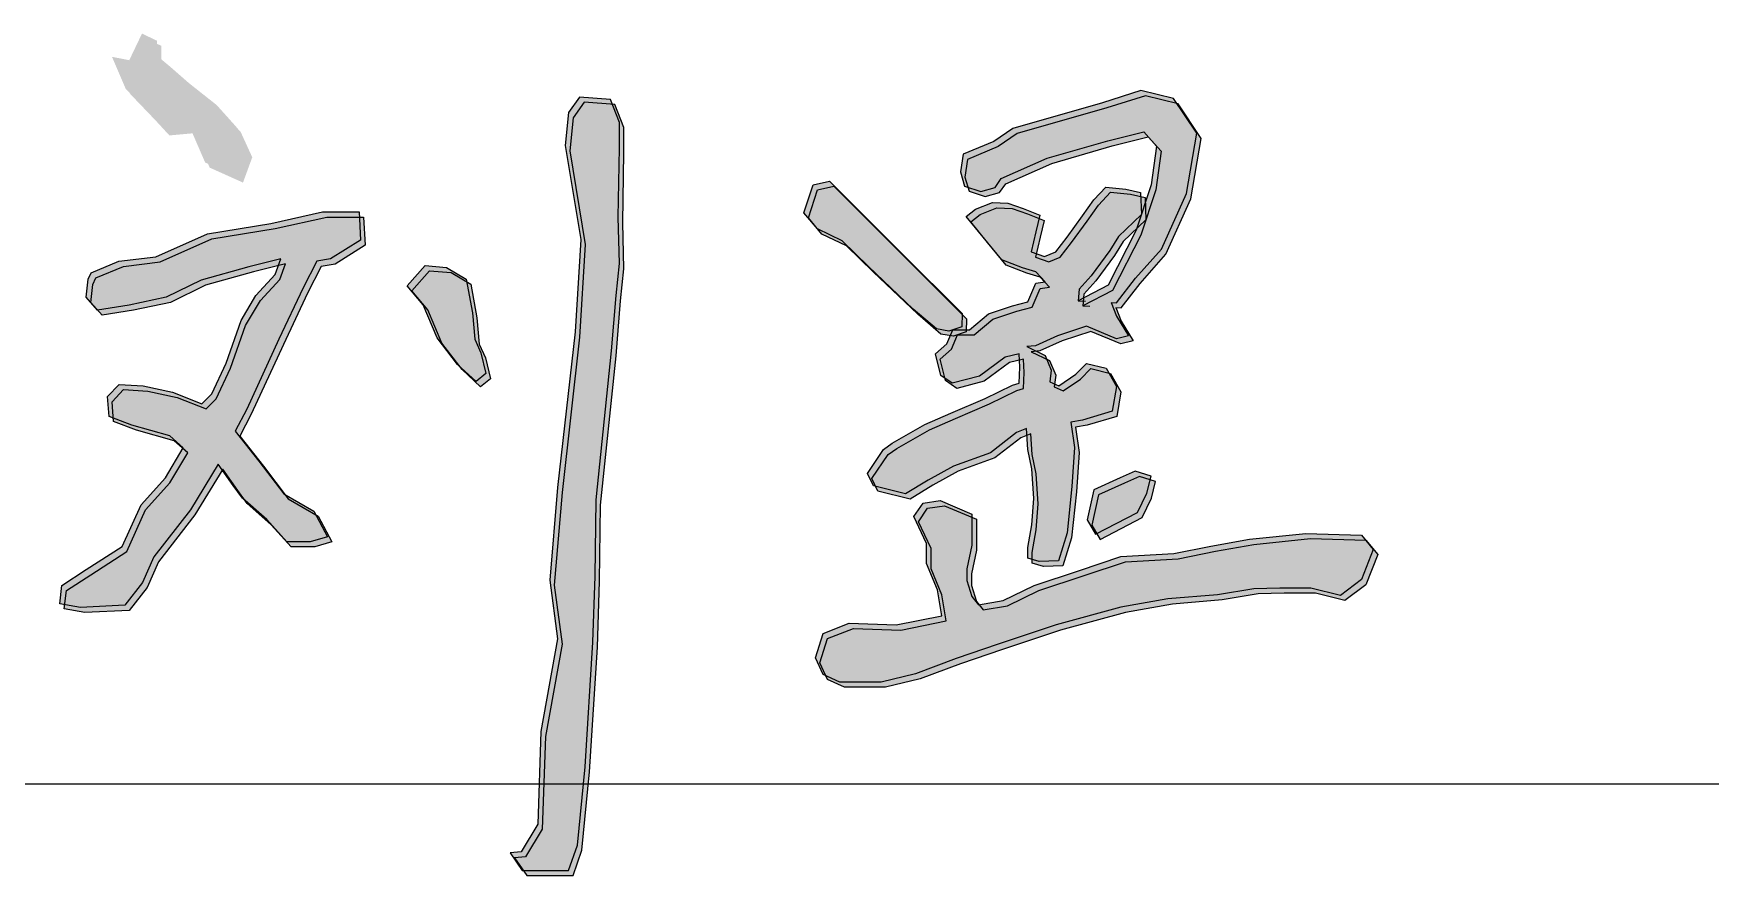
# Model space of a CAD drawing. Header units: inches. Extents: x -2316 to 955, y -265 to 742.
# Drawn here: x -1153.11 to -1141.8, y -161.36 to -155.68 of the extents above; entities that cross this region are included whole.
import ezdxf

# ---------------------------------------------------------------- set-up
doc = ezdxf.new("R2010")
doc.units = ezdxf.units.IN
doc.header["$LTSCALE"] = 1000
doc.header["$MEASUREMENT"] = 0
doc.layers.add('文字和字符', color=7, linetype='Continuous')

# ---------------------------------------------------------------- blocks, each defined once
blk = doc.blocks.new('TKK')
at = {"layer": '文字和字符', "lineweight": 25}
h = blk.add_hatch(color=1, dxfattribs=at)
h.paths.add_polyline_path([(1147.614, 217.399), (1147.614, 217.741), (1147.493, 218.054), (1147.076, 218.084), (1146.927, 217.876), (1146.882, 217.429), (1147.091, 216.163), (1147.016, 214.912), (1146.778, 212.812), (1146.674, 211.561), (1146.778, 210.765), (1146.554, 209.514), (1146.51, 208.263), (1146.286, 207.891), (1146.137, 207.876), (1146.301, 207.638), (1146.927, 207.638), (1147.046, 207.98), (1147.151, 209.038), (1147.255, 210.721), (1147.285, 211.614), (1147.3, 212.642), (1147.509, 214.658), (1147.569, 215.403), (1147.614, 215.835), (1147.599, 216.461)])
h.paths.add_polyline_path([(1145.545, 215.627), (1145.279, 215.785), (1144.989, 215.809), (1144.748, 215.536), (1144.964, 215.279), (1145.155, 214.831), (1145.429, 214.474), (1145.678, 214.242), (1145.811, 214.349), (1145.744, 214.631), (1145.661, 214.814), (1145.628, 215.171)])
h.paths.add_polyline_path([(1142.906, 216.379), (1142.051, 216.239), (1141.352, 215.929), (1140.855, 215.867), (1140.482, 215.711), (1140.442, 215.625), (1140.415, 215.381), (1140.567, 215.206), (1140.992, 215.275), (1141.493, 215.381), (1141.965, 215.611), (1142.611, 215.794), (1143.044, 215.9), (1142.967, 215.688), (1142.706, 215.406), (1142.504, 215.069), (1142.302, 214.492), (1142.109, 214.078), (1141.974, 213.943), (1141.579, 214.097), (1141.184, 214.184), (1140.857, 214.203), (1140.703, 214.039), (1140.722, 213.77), (1141.03, 213.654), (1141.541, 213.51), (1141.724, 213.346), (1141.483, 212.942), (1141.155, 212.577), (1140.9, 212.015), (1140.414, 211.701), (1140.086, 211.489), (1140.057, 211.239), (1140.337, 211.191), (1140.934, 211.22), (1141.175, 211.528), (1141.329, 211.874), (1141.821, 212.511), (1142.197, 213.127), (1142.399, 212.838), (1142.524, 212.665), (1142.852, 212.377), (1143.121, 212.078), (1143.439, 212.078), (1143.67, 212.146), (1143.487, 212.492), (1143.082, 212.725), (1142.745, 213.168), (1142.427, 213.572), (1142.582, 213.871), (1143.015, 214.814), (1143.342, 215.507), (1143.527, 215.867), (1143.714, 215.898), (1144.119, 216.154), (1144.099, 216.534), (1143.605, 216.534)])
h.paths.add_polyline_path([(1141.554, 218.49), (1141.368, 218.645), (1141.368, 218.847), (1141.167, 218.943), (1140.995, 218.583), (1140.762, 218.629), (1140.948, 218.195), (1141.29, 217.838), (1141.476, 217.636), (1141.818, 217.667), (1142.02, 217.201), (1142.471, 217), (1142.595, 217.341), (1142.44, 217.683), (1142.175, 217.978), (1141.803, 218.272)])
h = blk.add_hatch(color=1, dxfattribs=at)
h.paths.add_polyline_path([(1147.674, 217.33), (1147.674, 217.672), (1147.554, 217.985), (1147.137, 218.015), (1146.988, 217.806), (1146.943, 217.36), (1147.152, 216.094), (1147.077, 214.843), (1146.839, 212.742), (1146.734, 211.491), (1146.839, 210.696), (1146.615, 209.445), (1146.57, 208.194), (1146.347, 207.822), (1146.198, 207.807), (1146.362, 207.568), (1146.988, 207.568), (1147.107, 207.911), (1147.211, 208.969), (1147.316, 210.652), (1147.345, 211.545), (1147.36, 212.573), (1147.57, 214.589), (1147.63, 215.334), (1147.674, 215.766), (1147.659, 216.391)])
h.paths.add_polyline_path([(1145.606, 215.558), (1145.34, 215.715), (1145.05, 215.74), (1144.809, 215.466), (1145.025, 215.209), (1145.216, 214.761), (1145.49, 214.405), (1145.739, 214.172), (1145.872, 214.28), (1145.805, 214.562), (1145.722, 214.745), (1145.689, 215.101)])
h.paths.add_polyline_path([(1142.966, 216.31), (1142.112, 216.17), (1141.413, 215.859), (1140.916, 215.797), (1140.543, 215.642), (1140.502, 215.555), (1140.475, 215.311), (1140.628, 215.137), (1141.053, 215.205), (1141.554, 215.311), (1142.026, 215.542), (1142.671, 215.725), (1143.105, 215.831), (1143.028, 215.619), (1142.767, 215.337), (1142.565, 215), (1142.362, 214.422), (1142.17, 214.009), (1142.035, 213.874), (1141.64, 214.028), (1141.245, 214.114), (1140.918, 214.134), (1140.763, 213.97), (1140.783, 213.701), (1141.091, 213.585), (1141.601, 213.441), (1141.784, 213.277), (1141.544, 212.873), (1141.216, 212.507), (1140.961, 211.946), (1140.474, 211.632), (1140.147, 211.42), (1140.118, 211.17), (1140.397, 211.122), (1140.995, 211.15), (1141.235, 211.458), (1141.389, 211.805), (1141.882, 212.442), (1142.257, 213.058), (1142.46, 212.769), (1142.585, 212.596), (1142.912, 212.307), (1143.182, 212.009), (1143.5, 212.009), (1143.731, 212.076), (1143.548, 212.423), (1143.143, 212.656), (1142.806, 213.099), (1142.488, 213.503), (1142.642, 213.801), (1143.076, 214.744), (1143.403, 215.437), (1143.588, 215.797), (1143.774, 215.828), (1144.18, 216.085), (1144.159, 216.465), (1143.665, 216.465)])
h.paths.add_polyline_path([(1141.615, 218.42), (1141.428, 218.576), (1141.428, 218.777), (1141.228, 218.873), (1141.055, 218.514), (1140.822, 218.56), (1141.009, 218.126), (1141.351, 217.769), (1141.537, 217.567), (1141.879, 217.598), (1142.081, 217.132), (1142.531, 216.93), (1142.656, 217.272), (1142.5, 217.613), (1142.236, 217.908), (1141.863, 218.203)])
for points in [[(1153.985, 215.671), (1154.237, 216.013), (1154.354, 216.202), (1154.662, 216.497), (1154.652, 216.797), (1154.454, 216.842), (1154.183, 216.869), (1154.022, 216.695), (1153.867, 216.48), (1153.66, 216.191), (1153.506, 215.993), (1153.353, 215.93), (1153.173, 215.993), (1153.236, 216.263), (1153.29, 216.489), (1153.065, 216.579), (1152.857, 216.651), (1152.65, 216.66), (1152.424, 216.57), (1152.298, 216.471), (1152.524, 216.191), (1152.776, 215.885), (1153.056, 215.777), (1153.236, 215.723), (1153.362, 215.588), (1153.236, 215.57), (1153.128, 215.318), (1152.92, 215.263), (1152.596, 215.155), (1152.343, 214.941), (1152.117, 214.941), (1152.037, 214.75), (1151.883, 214.615), (1151.955, 214.326), (1152.109, 214.218), (1152.478, 214.317), (1152.821, 214.57), (1153.01, 214.615), (1153.019, 214.435), (1153.01, 214.218), (1152.92, 214.191), (1152.551, 214.011), (1152.091, 213.813), (1151.739, 213.66), (1151.297, 213.408), (1151.18, 213.326), (1150.964, 213.002), (1151.045, 212.831), (1151.478, 212.723), (1151.784, 212.912), (1152.127, 213.101), (1152.623, 213.281), (1152.974, 213.552), (1153.11, 213.606), (1153.128, 213.326), (1153.182, 213.065), (1153.209, 212.66), (1153.182, 212.308), (1153.128, 212.002), (1153.128, 211.858), (1153.281, 211.813), (1153.543, 211.822), (1153.66, 212.2), (1153.723, 212.822), (1153.759, 213.353), (1153.711, 213.694), (1153.869, 213.722), (1154.269, 213.841), (1154.326, 214.173), (1154.185, 214.421), (1153.92, 214.488), (1153.779, 214.342), (1153.548, 214.184), (1153.424, 214.24), (1153.446, 214.398), (1153.362, 214.595), (1153.114, 214.714), (1153.232, 214.725), (1153.531, 214.86), (1153.92, 214.99), (1154.326, 214.821), (1154.489, 214.86), (1154.328, 215.125), (1154.256, 215.311), (1154.327, 215.307), (1154.584, 215.637), (1154.932, 216.031), (1155.272, 216.782), (1155.409, 217.597), (1155.097, 218.064), (1154.657, 218.174), (1154.135, 218.009), (1152.925, 217.661), (1152.668, 217.487), (1152.256, 217.313), (1152.219, 217.075), (1152.274, 216.882), (1152.494, 216.809), (1152.687, 216.864), (1152.769, 216.983), (1153.392, 217.258), (1154.208, 217.496), (1154.694, 217.615), (1154.868, 217.423), (1154.795, 216.901), (1154.593, 216.287), (1154.212, 215.542), (1153.81, 215.334), (1153.822, 215.491)], [(1154.045, 215.602), (1154.298, 215.944), (1154.415, 216.133), (1154.723, 216.427), (1154.713, 216.728), (1154.514, 216.773), (1154.244, 216.8), (1154.083, 216.626), (1153.928, 216.41), (1153.72, 216.122), (1153.567, 215.924), (1153.414, 215.861), (1153.233, 215.924), (1153.297, 216.194), (1153.351, 216.419), (1153.125, 216.51), (1152.918, 216.582), (1152.71, 216.591), (1152.485, 216.501), (1152.359, 216.401), (1152.584, 216.122), (1152.837, 215.816), (1153.116, 215.708), (1153.297, 215.654), (1153.423, 215.519), (1153.297, 215.5), (1153.188, 215.248), (1152.981, 215.194), (1152.656, 215.086), (1152.404, 214.872), (1152.178, 214.872), (1152.097, 214.681), (1151.944, 214.546), (1152.016, 214.257), (1152.169, 214.149), (1152.539, 214.248), (1152.882, 214.5), (1153.071, 214.546), (1153.08, 214.365), (1153.071, 214.149), (1152.981, 214.122), (1152.611, 213.942), (1152.151, 213.744), (1151.8, 213.591), (1151.358, 213.338), (1151.241, 213.257), (1151.024, 212.933), (1151.105, 212.762), (1151.538, 212.654), (1151.845, 212.843), (1152.187, 213.032), (1152.683, 213.212), (1153.035, 213.482), (1153.17, 213.536), (1153.188, 213.257), (1153.242, 212.996), (1153.27, 212.59), (1153.242, 212.239), (1153.188, 211.933), (1153.188, 211.789), (1153.342, 211.744), (1153.603, 211.753), (1153.72, 212.131), (1153.784, 212.753), (1153.82, 213.284), (1153.772, 213.625), (1153.93, 213.653), (1154.33, 213.771), (1154.386, 214.104), (1154.245, 214.351), (1153.98, 214.419), (1153.839, 214.273), (1153.608, 214.115), (1153.484, 214.171), (1153.507, 214.329), (1153.422, 214.526), (1153.174, 214.644), (1153.293, 214.656), (1153.591, 214.791), (1153.98, 214.92), (1154.386, 214.751), (1154.55, 214.791), (1154.388, 215.056), (1154.316, 215.241), (1154.388, 215.238), (1154.645, 215.567), (1154.993, 215.961), (1155.332, 216.712), (1155.47, 217.527), (1155.158, 217.995), (1154.718, 218.104), (1154.196, 217.94), (1152.986, 217.592), (1152.729, 217.418), (1152.316, 217.243), (1152.28, 217.005), (1152.335, 216.813), (1152.555, 216.74), (1152.747, 216.795), (1152.83, 216.914), (1153.453, 217.189), (1154.269, 217.427), (1154.755, 217.546), (1154.929, 217.353), (1154.856, 216.831), (1154.654, 216.218), (1154.273, 215.472), (1153.871, 215.265), (1153.883, 215.421)]]:
    blk.add_hatch(color=1, dxfattribs=at).paths.add_polyline_path(points)
h = blk.add_hatch(color=1, dxfattribs=at)
h.paths.add_polyline_path([(1151.582, 215.221), (1151.895, 214.952), (1152.062, 214.923), (1152.237, 214.981), (1152.24, 215.16), (1151.419, 215.982), (1150.449, 216.95), (1150.228, 216.9), (1150.105, 216.522), (1150.287, 216.304), (1150.621, 216.144), (1150.978, 215.795)])
h.paths.add_polyline_path([(1154.021, 212.781), (1153.931, 212.372), (1154.044, 212.179), (1154.612, 212.474), (1154.737, 212.735), (1154.794, 212.962), (1154.578, 213.03), (1154.374, 212.94)])
h.paths.add_polyline_path([(1151.966, 211.078), (1151.352, 210.954), (1150.716, 210.976), (1150.364, 210.84), (1150.262, 210.511), (1150.364, 210.284), (1150.591, 210.182), (1151.148, 210.182), (1151.613, 210.295), (1152.159, 210.5), (1152.727, 210.693), (1153.51, 210.954), (1154.385, 211.192), (1155.021, 211.305), (1155.691, 211.362), (1156.18, 211.442), (1156.532, 211.453), (1156.952, 211.453), (1157.349, 211.351), (1157.633, 211.566), (1157.792, 211.975), (1157.633, 212.168), (1156.884, 212.191), (1156.123, 212.111), (1155.6, 212.02), (1155.1, 211.918), (1154.387, 211.877), (1153.828, 211.691), (1153.215, 211.487), (1152.795, 211.283), (1152.465, 211.226), (1152.374, 211.339), (1152.306, 211.555), (1152.306, 211.714), (1152.374, 212.032), (1152.374, 212.281), (1152.374, 212.452), (1151.943, 212.633), (1151.716, 212.599), (1151.591, 212.418), (1151.761, 212.054), (1151.761, 211.782), (1151.909, 211.43)])
h = blk.add_hatch(color=1, dxfattribs=at)
h.paths.add_polyline_path([(1151.643, 215.152), (1151.956, 214.883), (1152.123, 214.853), (1152.298, 214.912), (1152.301, 215.091), (1151.479, 215.912), (1150.51, 216.881), (1150.289, 216.831), (1150.165, 216.453), (1150.347, 216.235), (1150.682, 216.075), (1151.039, 215.726)])
h.paths.add_polyline_path([(1154.082, 212.711), (1153.991, 212.303), (1154.105, 212.11), (1154.673, 212.405), (1154.798, 212.666), (1154.854, 212.893), (1154.639, 212.961), (1154.434, 212.87)])
h.paths.add_polyline_path([(1152.026, 211.009), (1151.413, 210.884), (1150.777, 210.907), (1150.425, 210.771), (1150.322, 210.442), (1150.425, 210.215), (1150.652, 210.113), (1151.208, 210.113), (1151.674, 210.226), (1152.219, 210.43), (1152.787, 210.623), (1153.571, 210.884), (1154.446, 211.123), (1155.082, 211.236), (1155.752, 211.293), (1156.24, 211.372), (1156.592, 211.384), (1157.013, 211.384), (1157.41, 211.282), (1157.694, 211.497), (1157.853, 211.906), (1157.694, 212.099), (1156.944, 212.121), (1156.183, 212.042), (1155.661, 211.951), (1155.161, 211.849), (1154.448, 211.808), (1153.889, 211.622), (1153.276, 211.418), (1152.855, 211.213), (1152.526, 211.157), (1152.435, 211.27), (1152.367, 211.486), (1152.367, 211.645), (1152.435, 211.962), (1152.435, 212.212), (1152.435, 212.382), (1152.004, 212.564), (1151.776, 212.53), (1151.651, 212.348), (1151.822, 211.985), (1151.822, 211.713), (1151.969, 211.361)])
at = {"layer": '文字和字符'}
blk.add_line((1065.4, 208.806), (1179, 208.806), dxfattribs=at)
at = {"layer": '文字和字符', "color": 1, "lineweight": 25}
for points in [[(1147.493, 218.054), (1147.076, 218.084), (1146.927, 217.876), (1146.882, 217.429), (1147.091, 216.163), (1147.016, 214.912), (1146.778, 212.812), (1146.674, 211.561), (1146.778, 210.765), (1146.554, 209.514), (1146.51, 208.263), (1146.286, 207.891), (1146.137, 207.876), (1146.301, 207.638), (1146.927, 207.638), (1147.046, 207.98), (1147.151, 209.038), (1147.255, 210.721), (1147.285, 211.614), (1147.3, 212.642), (1147.509, 214.658), (1147.569, 215.403), (1147.614, 215.835), (1147.599, 216.461), (1147.614, 217.399), (1147.614, 217.741), (1147.493, 218.054)], [(1154.256, 215.311), (1154.327, 215.307), (1154.584, 215.637), (1154.932, 216.031), (1155.272, 216.782), (1155.409, 217.597), (1155.097, 218.064), (1154.657, 218.174), (1154.135, 218.009), (1152.925, 217.661), (1152.668, 217.487), (1152.256, 217.313), (1152.219, 217.075), (1152.274, 216.882), (1152.494, 216.809), (1152.687, 216.864), (1152.769, 216.983)], [(1154.316, 215.241), (1154.388, 215.238), (1154.645, 215.567), (1154.993, 215.961), (1155.332, 216.712), (1155.47, 217.527), (1155.158, 217.995), (1154.718, 218.104), (1154.196, 217.94), (1152.986, 217.592), (1152.729, 217.418), (1152.316, 217.243), (1152.28, 217.005), (1152.335, 216.813), (1152.555, 216.74), (1152.747, 216.795), (1152.83, 216.914)], [(1147.554, 217.985), (1147.137, 218.015), (1146.988, 217.806), (1146.943, 217.36), (1147.152, 216.094), (1147.077, 214.843), (1146.839, 212.742), (1146.734, 211.491), (1146.839, 210.696), (1146.615, 209.445), (1146.57, 208.194), (1146.347, 207.822), (1146.198, 207.807), (1146.362, 207.568), (1146.988, 207.568), (1147.107, 207.911), (1147.211, 208.969), (1147.316, 210.652), (1147.345, 211.545), (1147.36, 212.573), (1147.57, 214.589), (1147.63, 215.334), (1147.674, 215.766), (1147.659, 216.391), (1147.674, 217.33), (1147.674, 217.672), (1147.554, 217.985)], [(1152.769, 216.983), (1153.392, 217.258), (1154.208, 217.496), (1154.694, 217.615), (1154.868, 217.423), (1154.795, 216.901), (1154.593, 216.287), (1154.212, 215.542), (1153.81, 215.334), (1153.906, 215.329)], [(1152.83, 216.914), (1153.453, 217.189), (1154.269, 217.427), (1154.755, 217.546), (1154.929, 217.353), (1154.856, 216.831), (1154.654, 216.218), (1154.273, 215.472), (1153.871, 215.265), (1153.966, 215.26)], [(1150.449, 216.95), (1151.419, 215.982), (1152.24, 215.16), (1152.237, 214.981), (1152.062, 214.923), (1151.895, 214.952), (1151.582, 215.221), (1150.978, 215.795), (1150.621, 216.144), (1150.287, 216.304), (1150.105, 216.522), (1150.228, 216.9), (1150.449, 216.95)], [(1150.51, 216.881), (1151.479, 215.912), (1152.301, 215.091), (1152.298, 214.912), (1152.123, 214.853), (1151.956, 214.883), (1151.643, 215.152), (1151.039, 215.726), (1150.682, 216.075), (1150.347, 216.235), (1150.165, 216.453), (1150.289, 216.831), (1150.51, 216.881)], [(1154.256, 215.311), (1154.328, 215.125), (1154.489, 214.86), (1154.326, 214.821), (1153.92, 214.99), (1153.531, 214.86), (1153.232, 214.725), (1153.114, 214.714), (1153.362, 214.595), (1153.446, 214.398), (1153.424, 214.24), (1153.548, 214.184), (1153.779, 214.342), (1153.92, 214.488), (1154.185, 214.421), (1154.326, 214.173), (1154.269, 213.841), (1153.869, 213.722), (1153.711, 213.694), (1153.759, 213.353), (1153.723, 212.822), (1153.66, 212.2), (1153.543, 211.822), (1153.281, 211.813), (1153.128, 211.858), (1153.128, 212.002), (1153.182, 212.308), (1153.209, 212.66), (1153.182, 213.065), (1153.128, 213.326), (1153.11, 213.606), (1152.974, 213.552), (1152.623, 213.281), (1152.127, 213.101), (1151.784, 212.912), (1151.478, 212.723), (1151.045, 212.831), (1150.964, 213.002), (1151.18, 213.326), (1151.297, 213.408), (1151.739, 213.66), (1152.091, 213.813), (1152.551, 214.011), (1152.92, 214.191), (1153.01, 214.218), (1153.019, 214.435), (1153.01, 214.615), (1153.01, 214.615), (1152.821, 214.57), (1152.478, 214.317), (1152.109, 214.218), (1151.955, 214.326), (1151.883, 214.615), (1152.037, 214.75), (1152.117, 214.941), (1152.343, 214.941), (1152.596, 215.155), (1152.92, 215.263), (1153.128, 215.318), (1153.236, 215.57), (1153.362, 215.588), (1153.236, 215.723), (1153.056, 215.777), (1152.776, 215.885), (1152.524, 216.191), (1152.298, 216.471), (1152.424, 216.57), (1152.65, 216.66), (1152.857, 216.651), (1153.065, 216.579), (1153.29, 216.489), (1153.236, 216.263), (1153.173, 215.993), (1153.353, 215.93), (1153.506, 215.993), (1153.66, 216.191), (1153.867, 216.48), (1154.022, 216.695), (1154.183, 216.869), (1154.454, 216.842), (1154.652, 216.797), (1154.662, 216.497), (1154.354, 216.202), (1154.237, 216.013), (1153.985, 215.671), (1153.822, 215.491), (1153.81, 215.334)], [(1154.316, 215.241), (1154.388, 215.056), (1154.55, 214.791), (1154.386, 214.751), (1153.98, 214.92), (1153.591, 214.791), (1153.293, 214.656), (1153.174, 214.644), (1153.422, 214.526), (1153.507, 214.329), (1153.484, 214.171), (1153.608, 214.115), (1153.839, 214.273), (1153.98, 214.419), (1154.245, 214.351), (1154.386, 214.104), (1154.33, 213.771), (1153.93, 213.653), (1153.772, 213.625), (1153.82, 213.284), (1153.784, 212.753), (1153.72, 212.131), (1153.603, 211.753), (1153.342, 211.744), (1153.188, 211.789), (1153.188, 211.933), (1153.242, 212.239), (1153.27, 212.59), (1153.242, 212.996), (1153.188, 213.257), (1153.17, 213.536), (1153.035, 213.482), (1152.683, 213.212), (1152.187, 213.032), (1151.845, 212.843), (1151.538, 212.654), (1151.105, 212.762), (1151.024, 212.933), (1151.241, 213.257), (1151.358, 213.338), (1151.8, 213.591), (1152.151, 213.744), (1152.611, 213.942), (1152.981, 214.122), (1153.071, 214.149), (1153.08, 214.365), (1153.071, 214.546), (1153.071, 214.546), (1152.882, 214.5), (1152.539, 214.248), (1152.169, 214.149), (1152.016, 214.257), (1151.944, 214.546), (1152.097, 214.681), (1152.178, 214.872), (1152.404, 214.872), (1152.656, 215.086), (1152.981, 215.194), (1153.188, 215.248), (1153.297, 215.5), (1153.423, 215.519), (1153.297, 215.654), (1153.116, 215.708), (1152.837, 215.816), (1152.584, 216.122), (1152.359, 216.401), (1152.485, 216.501), (1152.71, 216.591), (1152.918, 216.582), (1153.125, 216.51), (1153.351, 216.419), (1153.297, 216.194), (1153.233, 215.924), (1153.414, 215.861), (1153.567, 215.924), (1153.72, 216.122), (1153.928, 216.41), (1154.083, 216.626), (1154.244, 216.8), (1154.514, 216.773), (1154.713, 216.728), (1154.723, 216.427), (1154.415, 216.133), (1154.298, 215.944), (1154.045, 215.602), (1153.883, 215.421), (1153.871, 215.265)], [(1140.482, 215.711), (1140.855, 215.867), (1141.352, 215.929), (1142.051, 216.239), (1142.906, 216.379), (1143.605, 216.534), (1144.099, 216.534), (1144.119, 216.154), (1143.714, 215.898), (1143.527, 215.867)], [(1140.543, 215.642), (1140.916, 215.797), (1141.413, 215.859), (1142.112, 216.17), (1142.966, 216.31), (1143.665, 216.465), (1144.159, 216.465), (1144.18, 216.085), (1143.774, 215.828), (1143.588, 215.797)], [(1143.527, 215.867), (1143.342, 215.507), (1143.015, 214.814), (1142.582, 213.871), (1142.427, 213.572), (1142.745, 213.168), (1143.082, 212.725), (1143.487, 212.492), (1143.67, 212.146), (1143.439, 212.078), (1143.121, 212.078), (1142.852, 212.377), (1142.524, 212.665), (1142.399, 212.838), (1142.197, 213.127), (1141.821, 212.511), (1141.329, 211.874), (1141.175, 211.528), (1140.934, 211.22), (1140.337, 211.191), (1140.057, 211.239), (1140.086, 211.489), (1140.414, 211.701), (1140.9, 212.015), (1141.155, 212.577), (1141.483, 212.942), (1141.724, 213.346), (1141.541, 213.51), (1141.03, 213.654), (1140.722, 213.77), (1140.703, 214.039), (1140.857, 214.203), (1141.184, 214.184), (1141.579, 214.097), (1141.974, 213.943), (1142.109, 214.078), (1142.302, 214.492), (1142.504, 215.069), (1142.706, 215.406), (1142.967, 215.688), (1143.044, 215.9), (1142.611, 215.794), (1141.965, 215.611), (1141.493, 215.381), (1140.992, 215.275), (1140.567, 215.206), (1140.415, 215.381), (1140.442, 215.625), (1140.482, 215.711)], [(1143.588, 215.797), (1143.403, 215.437), (1143.076, 214.744), (1142.642, 213.801), (1142.488, 213.503), (1142.806, 213.099), (1143.143, 212.656), (1143.548, 212.423), (1143.731, 212.076), (1143.5, 212.009), (1143.182, 212.009), (1142.912, 212.307), (1142.585, 212.596), (1142.46, 212.769), (1142.257, 213.058), (1141.882, 212.442), (1141.389, 211.805), (1141.235, 211.458), (1140.995, 211.15), (1140.397, 211.122), (1140.118, 211.17), (1140.147, 211.42), (1140.474, 211.632), (1140.961, 211.946), (1141.216, 212.507), (1141.544, 212.873), (1141.784, 213.277), (1141.601, 213.441), (1141.091, 213.585), (1140.783, 213.701), (1140.763, 213.97), (1140.918, 214.134), (1141.245, 214.114), (1141.64, 214.028), (1142.035, 213.874), (1142.17, 214.009), (1142.362, 214.422), (1142.565, 215), (1142.767, 215.337), (1143.028, 215.619), (1143.105, 215.831), (1142.671, 215.725), (1142.026, 215.542), (1141.554, 215.311), (1141.053, 215.205), (1140.628, 215.137), (1140.475, 215.311), (1140.502, 215.555), (1140.543, 215.642)], [(1145.545, 215.627), (1145.628, 215.171), (1145.661, 214.814), (1145.744, 214.631), (1145.811, 214.349), (1145.678, 214.242), (1145.429, 214.474), (1145.155, 214.831), (1144.964, 215.279), (1144.748, 215.536), (1144.989, 215.809), (1145.279, 215.785), (1145.545, 215.627)], [(1145.606, 215.558), (1145.689, 215.101), (1145.722, 214.745), (1145.805, 214.562), (1145.872, 214.28), (1145.739, 214.172), (1145.49, 214.405), (1145.216, 214.761), (1145.025, 215.209), (1144.809, 215.466), (1145.05, 215.74), (1145.34, 215.715), (1145.606, 215.558)], [(1154.374, 212.94), (1154.021, 212.781), (1153.931, 212.372), (1154.044, 212.179), (1154.612, 212.474), (1154.737, 212.735), (1154.794, 212.962), (1154.578, 213.03), (1154.374, 212.94)], [(1154.434, 212.87), (1154.082, 212.711), (1153.991, 212.303), (1154.105, 212.11), (1154.673, 212.405), (1154.798, 212.666), (1154.854, 212.893), (1154.639, 212.961), (1154.434, 212.87)], [(1151.943, 212.633), (1152.374, 212.452), (1152.374, 212.281), (1152.374, 212.032), (1152.306, 211.714), (1152.306, 211.555), (1152.374, 211.339), (1152.465, 211.226), (1152.795, 211.283), (1153.215, 211.487), (1153.828, 211.691), (1154.387, 211.877), (1155.1, 211.918), (1155.6, 212.02), (1156.123, 212.111), (1156.884, 212.191), (1157.633, 212.168), (1157.792, 211.975), (1157.633, 211.566), (1157.349, 211.351), (1156.952, 211.453), (1156.532, 211.453), (1156.18, 211.442), (1155.691, 211.362), (1155.021, 211.305), (1154.385, 211.192), (1153.51, 210.954), (1152.727, 210.693), (1152.159, 210.5), (1151.613, 210.295), (1151.148, 210.182), (1150.591, 210.182), (1150.364, 210.284), (1150.262, 210.511), (1150.364, 210.84), (1150.716, 210.976), (1151.352, 210.954), (1151.966, 211.078), (1151.909, 211.43), (1151.761, 211.782), (1151.761, 212.054), (1151.591, 212.418), (1151.716, 212.599), (1151.943, 212.633)], [(1152.004, 212.564), (1152.435, 212.382), (1152.435, 212.212), (1152.435, 211.962), (1152.367, 211.645), (1152.367, 211.486), (1152.435, 211.27), (1152.526, 211.157), (1152.855, 211.213), (1153.276, 211.418), (1153.889, 211.622), (1154.448, 211.808), (1155.161, 211.849), (1155.661, 211.951), (1156.183, 212.042), (1156.944, 212.121), (1157.694, 212.099), (1157.853, 211.906), (1157.694, 211.497), (1157.41, 211.282), (1157.013, 211.384), (1156.592, 211.384), (1156.24, 211.372), (1155.752, 211.293), (1155.082, 211.236), (1154.446, 211.123), (1153.571, 210.884), (1152.787, 210.623), (1152.219, 210.43), (1151.674, 210.226), (1151.208, 210.113), (1150.652, 210.113), (1150.425, 210.215), (1150.322, 210.442), (1150.425, 210.771), (1150.777, 210.907), (1151.413, 210.884), (1152.026, 211.009), (1151.969, 211.361), (1151.822, 211.713), (1151.822, 211.985), (1151.651, 212.348), (1151.776, 212.53), (1152.004, 212.564)]]:
    blk.add_lwpolyline(points, dxfattribs=at)

msp = doc.modelspace()

# ---------------------------------------------------------------- block references
at = {"xscale": 0.4995794785534144, "yscale": 0.4995794785534144, "zscale": 0.4995794785534144}
msp.add_blockref('TKK', (-1722.481, -265.059), dxfattribs=at)

doc.saveas('drawing.dxf')
